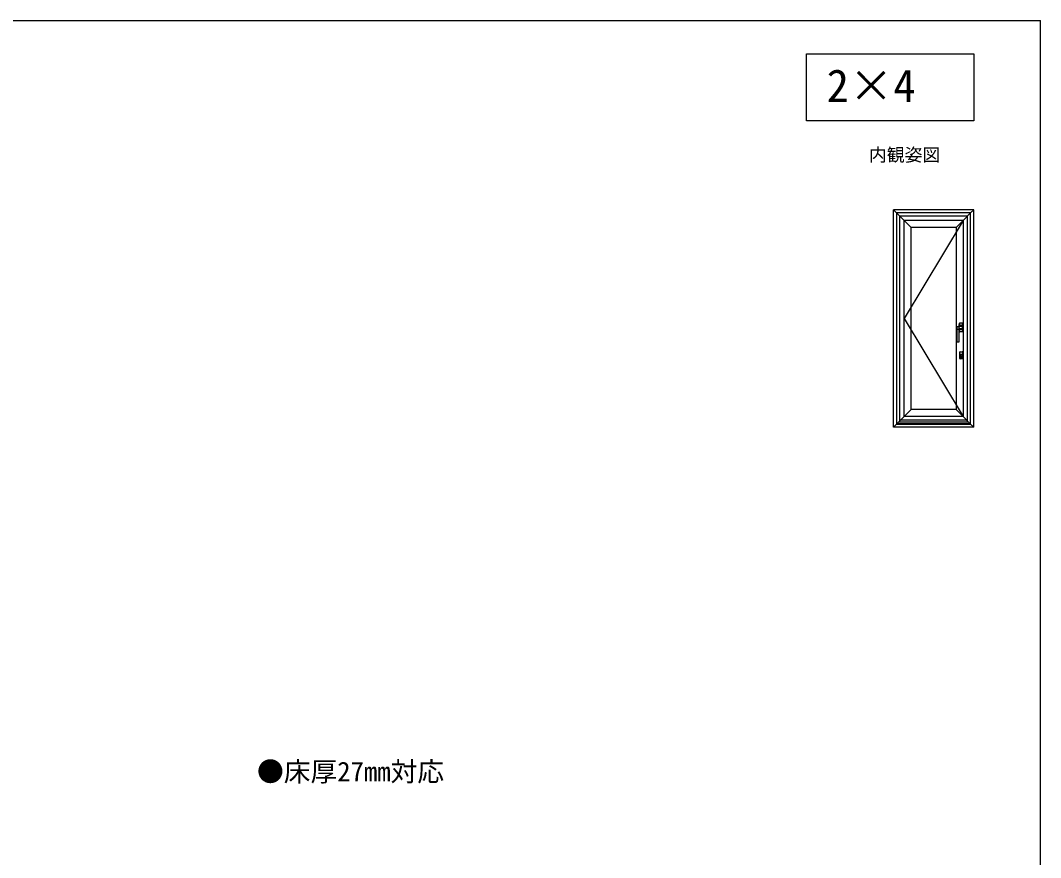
# Model space of a CAD drawing. Units: millimetres, scale not verified. Extents: x -525 to 525, y -783 to 777.
# Drawn here: x 67.2 to 525, y 371.8 to 747.4 of the extents above; entities that cross this region are included whole.
import ezdxf
from ezdxf.enums import TextEntityAlignment as Align

# ---------------------------------------------------------------- set-up
doc = ezdxf.new("R2010")
doc.units = ezdxf.units.MM
doc.header["$LTSCALE"] = 4
for name, color, linetype in [('0-1_USER1', 3, 'Continuous'), ('0-6_YKK_A1', 4, 'Continuous'), ('0-8_YKK_ZWAK', 7, 'Continuous')]:
    doc.layers.add(name, color=color, linetype=linetype)
doc.styles.add('ＭＳ ゴシック', font='')
doc.styles.get('ＭＳ ゴシック').set_extended_font_data('MS Gothic')

msp = doc.modelspace()

# ---------------------------------------------------------------- linework, layer by layer
at = {"layer": '0-1_USER1'}
msp.add_lwpolyline([(420, 732.4), (495, 732.4), (495, 702.4), (420, 702.4)], close=True, dxfattribs=at)
at = {"layer": '0-6_YKK_A1'}
for p, q in [((495, 662.4), (459, 662.4)), ((459, 564.9), (459, 662.4)), ((461.775, 567.675), (461.775, 659.625)), ((492.225, 659.625), (461.775, 659.625)), ((492.1, 659.5), (461.9, 659.5)), ((461.9, 567.8), (461.9, 659.5)), ((492.1, 659.5), (492.1, 567.8)), ((492.225, 567.675), (492.225, 659.625)), ((495, 564.9), (495, 662.4)), ((466.9, 654.5), (463.8, 657.6)), ((490.2, 657.6), (463.8, 657.6)), ((463.8, 569.7), (463.8, 657.6)), ((487.1, 654.5), (490.2, 657.6)), ((490.2, 657.6), (490.2, 569.7)), ((487.1, 654.5), (466.9, 654.5)), ((466.9, 572.8), (466.9, 654.5)), ((487.1, 654.5), (487.1, 572.8)), ((487.515, 603.225), (487.515, 609.949)), ((487.581, 610.024), (488.808, 610.175)), ((487.59, 610.024), (488.44, 610.024)), ((488.477, 611.25), (488.412, 611.05)), ((488.542, 611.05), (488.412, 611.05)), ((488.542, 610.55), (488.412, 610.55)), ((488.59, 611.275), (488.475, 611.275)), ((488.59, 610.325), (488.475, 610.325)), ((488.542, 611.05), (488.477, 611.25)), ((489.737, 610.075), (488.515, 610.042)), ((488.515, 603.225), (488.515, 609.949)), ((488.814, 609.112), (488.546, 609.118)), ((488.615, 610.151), (488.615, 611.55)), ((488.615, 611.25), (488.615, 610.35)), ((488.615, 611.15), (488.615, 611.15)), ((488.615, 610.95), (488.615, 610.95)), ((490.015, 610.575), (488.615, 610.575)), ((488.615, 607.75), (488.615, 609.116)), ((488.635, 611.555), (488.635, 610.6)), ((488.635, 610.6), (489.995, 610.6)), ((488.66, 610.575), (488.66, 610.6)), ((488.66, 610.575), (489.97, 610.575)), ((488.667, 609.177), (489.738, 609.162)), ((489.92, 611.63), (488.71, 611.63)), ((488.715, 611.65), (489.915, 611.65)), ((488.84, 610.2), (489.79, 610.2)), ((488.84, 609.1), (489.79, 609.1)), ((489.815, 610), (489.815, 609.237)), ((489.865, 610.125), (489.865, 609.175)), ((489.97, 610.575), (489.97, 610.6)), ((489.995, 610.6), (489.995, 611.555)), ((490.015, 611.55), (490.015, 607.75)), ((488.615, 608.725), (490.015, 608.725)), ((488.635, 607.745), (488.635, 608.7)), ((488.635, 608.7), (489.995, 608.7)), ((488.66, 608.725), (488.66, 608.7)), ((488.66, 608.725), (489.97, 608.725)), ((489.92, 607.67), (488.71, 607.67)), ((489.915, 607.65), (488.715, 607.65)), ((489.97, 608.725), (489.97, 608.7)), ((489.995, 608.7), (489.995, 607.745)), ((487.59, 603.15), (488.44, 603.15)), ((488.748, 595.658), (488.748, 598.643)), ((488.748, 597.7), (489.883, 597.7)), ((488.748, 596.6), (488.94, 596.6)), ((488.848, 598.743), (489.783, 598.743)), ((489.783, 595.558), (488.848, 595.558)), ((488.94, 595.875), (488.94, 597.125)), ((488.94, 595.8), (488.94, 597.125)), ((489.015, 597.2), (489.24, 597.2)), ((489.24, 595.725), (489.015, 595.725)), ((489.315, 597.125), (489.315, 595.8)), ((489.315, 597.113), (489.315, 595.875)), ((489.315, 596.6), (489.883, 596.6)), ((489.883, 598.643), (489.883, 595.658)), ((463.8, 569.7), (466.9, 572.8)), ((487.1, 572.8), (466.9, 572.8)), ((487.1, 572.8), (490.2, 569.7)), ((462.225, 568.125), (491.775, 568.125)), ((462.35, 568.25), (491.65, 568.25)), ((490.2, 569.7), (463.8, 569.7)), ((493.6, 566.3), (490.2, 569.7)), ((495, 564.9), (459, 564.9)), ((460.4, 566.3), (493.6, 566.3)), ((460.6, 566.5), (493.4, 566.5)), ((461.35, 567.25), (492.65, 567.25)), ((495, 564.9), (493.6, 566.3))]:
    msp.add_line(p, q, dxfattribs=at)
for points in [[(463.8, 657.6), (460.4, 661), (459, 662.4)], [(493.6, 566.3), (493.6, 661), (460.4, 661), (460.4, 566.3)], [(490.2, 657.6), (493.6, 661), (495, 662.4)], [(490.2, 657.6), (463.8, 613.65), (490.2, 569.7)], [(488.542, 610.55), (488.477, 610.35), (488.412, 610.55)], [(459, 564.9), (460.4, 566.3), (463.8, 569.7)]]:
    msp.add_lwpolyline(points, dxfattribs=at)
for centre, radius, start, end in [((487.59, 609.949), 0.075, 90, 180), ((489.668, 610.8), 1.3, 159.33268, 200.66732), ((488.44, 609.949), 0.075, 0, 90), ((488.475, 611.25), 0.025, 90, 159.33268), ((488.475, 610.35), 0.025, 200.66732, 270), ((488.665, 609.027), 0.15, 89.22911, 180), ((488.59, 611.25), 0.025, 0, 90), ((488.59, 610.35), 0.025, 270, 0), ((488.715, 611.55), 0.1, 90, 180), ((488.71, 611.555), 0.075, 90, 180), ((488.84, 610.125), 0.075, 90, 141.56804), ((488.84, 609.175), 0.075, 236.36958, 270), ((489.74, 610), 0.075, 0, 91.54908), ((489.74, 609.237), 0.075, 269.22911, 0), ((489.79, 610.125), 0.075, 0, 90), ((489.79, 609.175), 0.075, 270, 0), ((489.915, 611.55), 0.1, 0, 90), ((489.92, 611.555), 0.075, 0, 90), ((488.015, 604.7), 4, 82.81924, 97.18076), ((488.715, 607.75), 0.1, 180, 270), ((488.71, 607.745), 0.075, 180, 270), ((489.915, 607.75), 0.1, 270, 0), ((489.92, 607.745), 0.075, 270, 0), ((487.59, 603.225), 0.075, 180, 270), ((488.44, 603.225), 0.075, 270, 0), ((488.848, 598.643), 0.1, 90, 180), ((488.848, 595.658), 0.1, 180, 270), ((489.015, 597.125), 0.075, 90, 180), ((489.015, 595.8), 0.075, 180, 270), ((489.24, 597.125), 0.075, 0, 90), ((489.24, 595.8), 0.075, 270, 0), ((489.783, 598.643), 0.1, 0, 90), ((489.783, 595.658), 0.1, 270, 0)]:
    msp.add_arc(centre, radius, start, end, dxfattribs=at)
at = {"layer": '0-8_YKK_ZWAK'}
msp.add_line((-525, 747.4), (525, 747.4), dxfattribs=at)
msp.add_lwpolyline([(-525, -782.6), (525, -782.6), (525, 747.4)], dxfattribs=at)

# ---------------------------------------------------------------- texts
at = {"layer": '0-1_USER1', "style": 'ＭＳ ゴシック'}
for s, height, p in [('2×4', 14.66, (429, 706.4)), ('内観姿図', 5.865, (448, 682.4)), ('●床厚27mm対応', 8.798, (173.364, 403.355))]:
    msp.add_text(s, height=height, dxfattribs=at).set_placement(p, align=Align.BOTTOM_LEFT)

doc.saveas('drawing.dxf')
